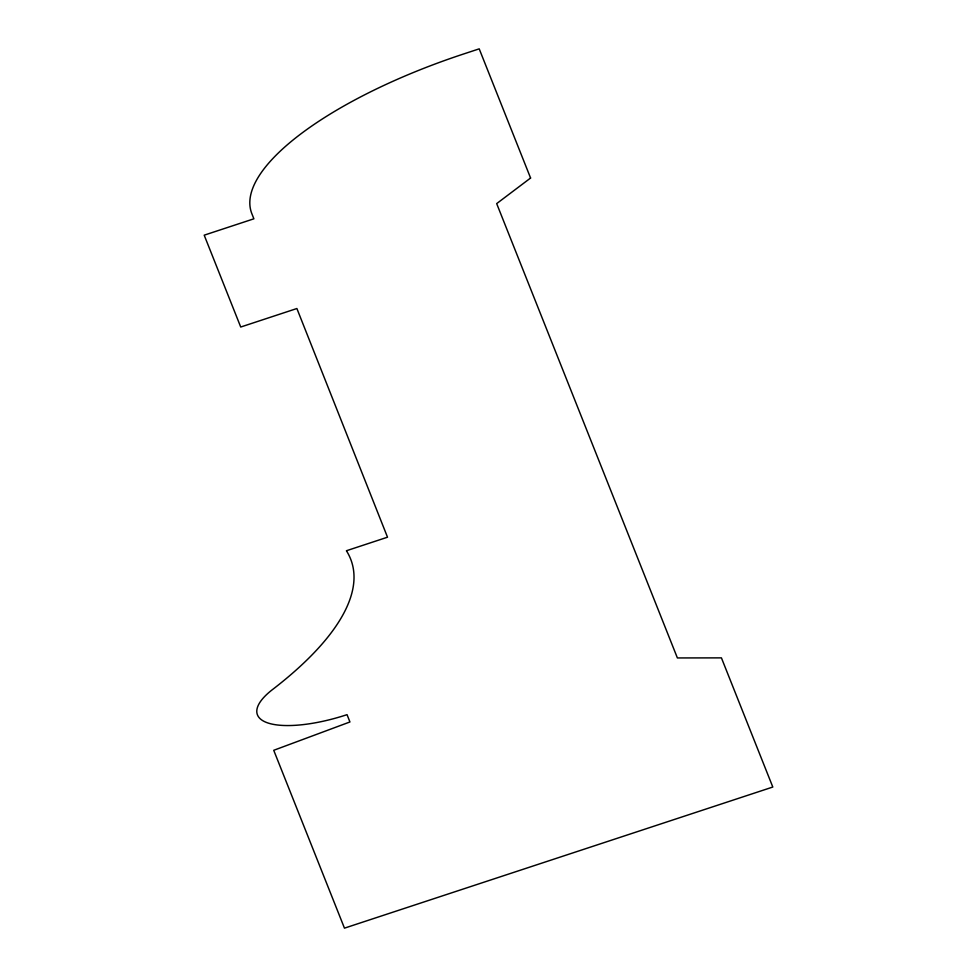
<?xml version="1.0" encoding="UTF-8"?>
<svg xmlns="http://www.w3.org/2000/svg" width="977" height="977" viewBox="0 0 977 977"><rect width="100%" height="100%" fill="white"/><g stroke="black" fill="none" stroke-linecap="round" stroke-linejoin="round"><path stroke-width="1.47" d="M530.584 178.022L496.682 203.607L677.391 657.948L721.429 657.875L772.807 787.035L344.466 928.15L273.731 750.299L349.937 721.966L347.03 714.663A83.363 27.832 -17.8 0 1 267.356 722.785A83.363 27.832 -17.8 0 1 273.572 688.748A428.537 143.045 -17.8 0 0 346.408 550.747L387.515 537.203L296.886 308.524L240.721 327.026L204.193 235.176L253.886 218.811L251.871 213.743A256.011 85.463 -17.8 0 1 463.33 54.077L479.206 48.85L530.584 178.022"/></g></svg>
